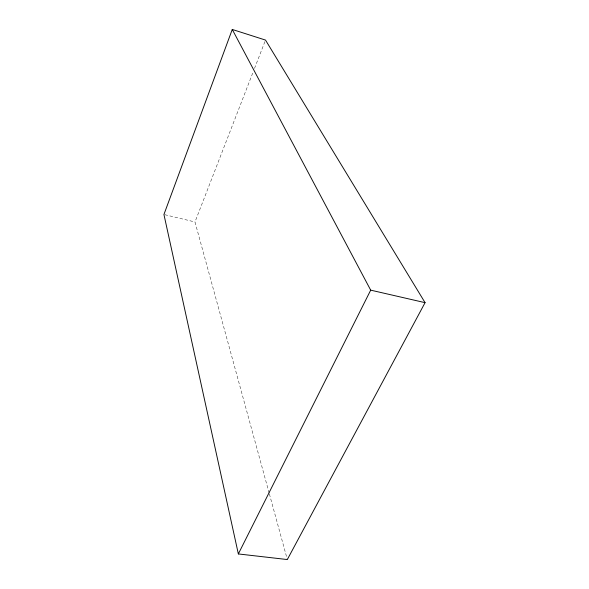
<?xml version="1.0" encoding="UTF-8"?>
<svg xmlns="http://www.w3.org/2000/svg" width="589" height="589" viewBox="0 0 589 589"><rect width="100%" height="100%" fill="white"/><g stroke="black" fill="none" stroke-linecap="round" stroke-linejoin="round"><path stroke-width="0.44" stroke-dasharray="2.94 2.21" d="M269.151 493.096L194.988 221.972L253.196 71.821M254.529 68.39L265.175 40.928M164.817 214.705L194.988 221.972M269.394 493.98L287.322 559.55"/><path stroke-width="0.88" d="M232.265 29.45L163.933 214.492L238.346 553.94L287.322 559.55L425.067 302.658L265.506 40.074L232.265 29.45L370.695 290.149L425.067 302.658M238.346 553.94L370.695 290.149"/></g></svg>
